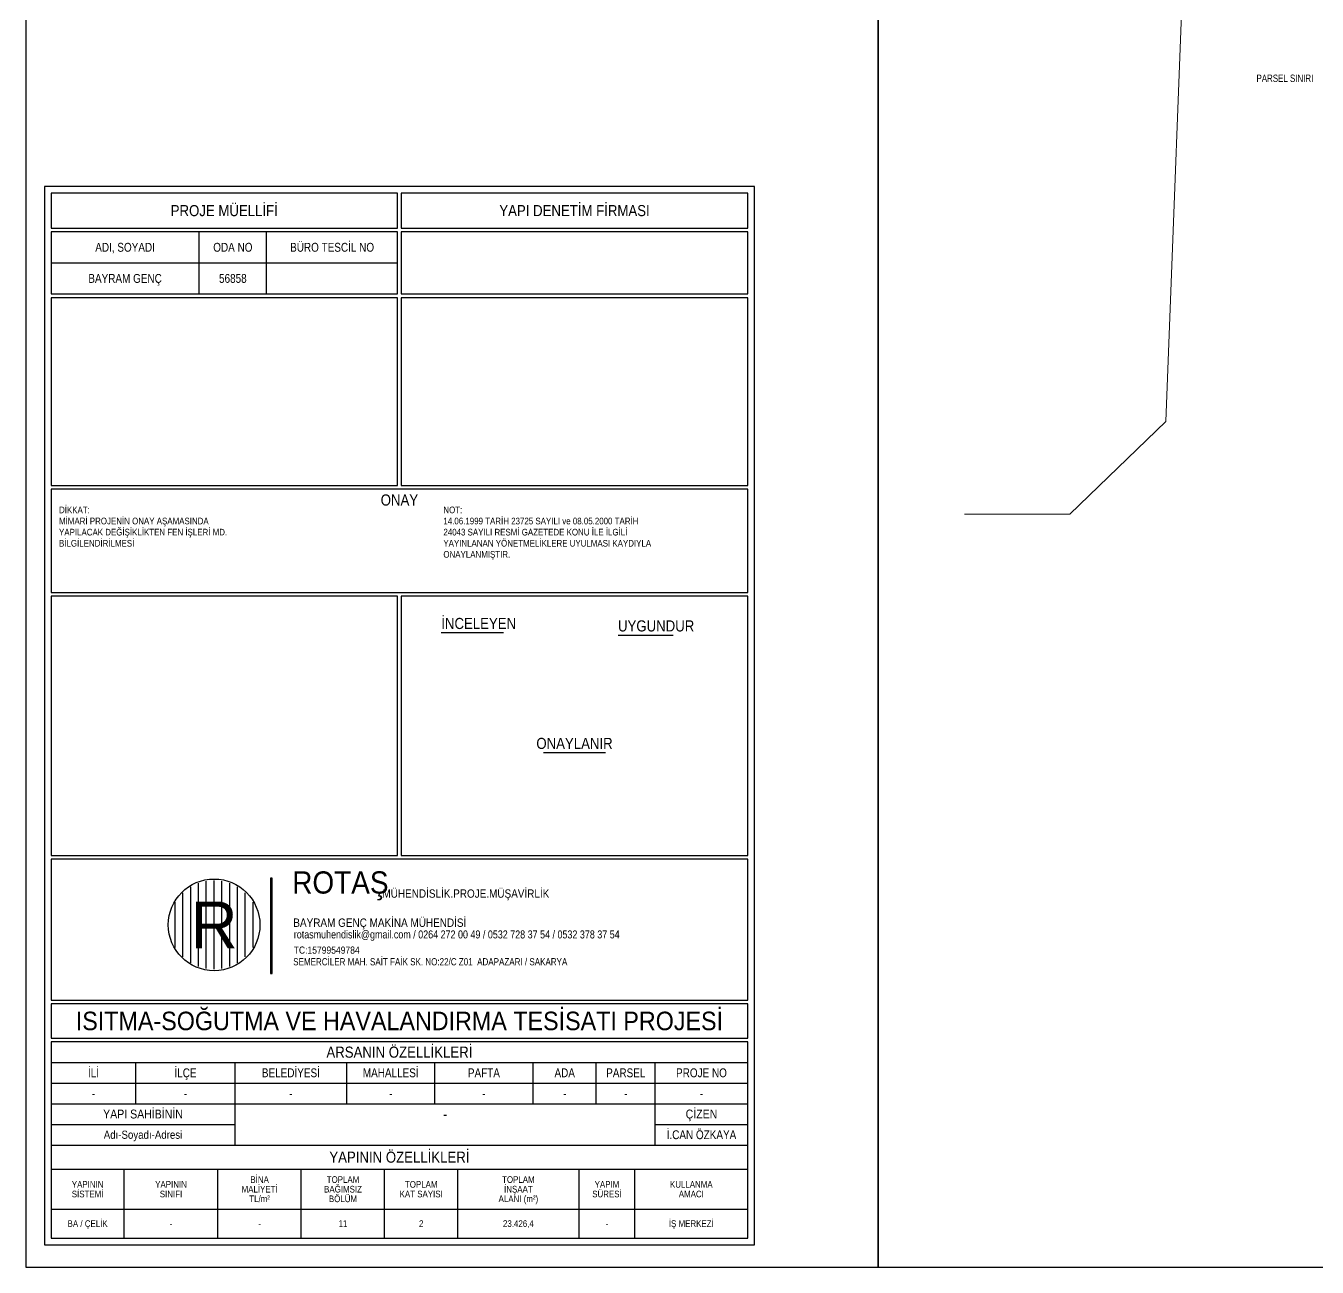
# Model space of a CAD drawing. Header units: centimetres. Extents: x 26200 to 152500, y -600 to 9300.
# Drawn here: x 26200 to 29684, y -600 to 2749 of the extents above; entities that cross this region are included whole.
import ezdxf
from ezdxf.enums import TextEntityAlignment as Align

# ---------------------------------------------------------------- set-up
doc = ezdxf.new("R2010")
doc.units = ezdxf.units.CM
for name, color, linetype in [('A-ANNO-DIMS', 8, 'Continuous'), ('L-SITE-CURB', 8, 'Continuous'), ('ROTAS-ANTET', 7, 'Continuous'), ('ROTAS-ANTET-INCE', 4, 'Continuous'), ('ROTAS-ANTET-LOGO', 5, 'Continuous'), ('ROTAS-ANTET-YAZI', 7, 'Continuous'), ('ROTAS-PAFTA', 144, 'Continuous')]:
    doc.layers.add(name, color=color, linetype=linetype)
doc.styles.add('ROTAS', font='arial.ttf')

# ---------------------------------------------------------------- blocks, each defined once
blk = doc.blocks.new('ROTAS-ANTET-HAV')
at = {"layer": 'ROTAS-ANTET-LOGO'}
blk.add_hatch(color=256, dxfattribs=at).paths.add_polyline_path([(305.2, 366.2), (307.4, 366.2), (307.4, 495), (305.2, 495)])
at = {"layer": 'ROTAS-ANTET'}
for p, q in [((208.8, 1282.9), (208.8, 1366.9)), ((299.8, 1282.9), (299.8, 1366.9)), ((9, 246.2), (949, 246.2)), ((123.6, 190.5), (123.6, 246.2)), ((257.3, 134.8), (257.3, 246.2)), ((408, 190.5), (408, 246.2)), ((526.6, 190.5), (526.6, 246.2)), ((659.4, 190.5), (659.4, 246.2)), ((744.6, 190.5), (744.6, 246.2)), ((824.1, 134.8), (824.1, 246.2)), ((9, 190.5), (949, 190.5)), ((824.1, 162.7), (949, 162.7)), ((9, 134.8), (949, 134.8)), ((9, 102), (949, 102)), ((107.7, 9.2), (107.7, 102)), ((234.1, 9.2), (234.1, 102)), ((346.6, 9.2), (346.6, 102)), ((459.1, 9.2), (459.1, 102)), ((557.7, 9.2), (557.7, 102)), ((721.3, 9.2), (721.3, 102)), ((796.6, 9.2), (796.6, 102))]:
    blk.add_line(p, q, dxfattribs=at)
for points in [[(0, 0), (958, 0), (958, 1428), (0, 1428)], [(9, 1371.9), (476.5, 1371.9), (476.5, 1418.9), (9, 1418.9)], [(481.5, 1371.9), (949, 1371.9), (949, 1418.9), (481.5, 1418.9)], [(9, 1282.9), (476.5, 1282.9), (476.5, 1366.9), (9, 1366.9)], [(481.5, 1282.9), (949, 1282.9), (949, 1366.9), (481.5, 1366.9)], [(9, 1024.6), (476.5, 1024.6), (476.5, 1277.9), (9, 1277.9)], [(481.5, 1024.6), (949, 1024.6), (949, 1277.9), (481.5, 1277.9)], [(9, 880.4), (949, 880.4), (949, 1019.6), (9, 1019.6)], [(9, 525.4), (476.5, 525.4), (476.5, 875.4), (9, 875.4)], [(481.5, 525.4), (949, 525.4), (949, 875.4), (481.5, 875.4)], [(9, 330.4), (949, 330.4), (949, 520.4), (9, 520.4)], [(9, 279), (949, 279), (949, 325.4), (9, 325.4)], [(9, 9.2), (949, 9.2), (949, 274), (9, 274)]]:
    blk.add_lwpolyline(points, close=True, dxfattribs=at)
at = {"layer": 'ROTAS-ANTET-INCE'}
for p, q in [((9, 1324.9), (476.5, 1324.9)), ((535.5, 826), (619.2, 826)), ((773.9, 822.7), (848.3, 822.7)), ((673.4, 664.2), (757.1, 664.2)), ((208, 375.7), (208, 487.9)), ((218.5, 372.9), (218.5, 490.7)), ((229, 372), (229, 491.6)), ((239.5, 372.9), (239.5, 490.7)), ((250, 375.7), (250, 487.9)), ((187, 388.5), (187, 475.1)), ((197.5, 380.6), (197.5, 483)), ((260.5, 380.6), (260.5, 483)), ((271, 388.5), (271, 475.1)), ((176.5, 401.2), (176.5, 462.4)), ((281.5, 401.2), (281.5, 462.4)), ((9, 218.3), (949, 218.3)), ((9, 162.7), (257.3, 162.7)), ((9, 48.4), (949, 48.4))]:
    blk.add_line(p, q, dxfattribs=at)
at = {"layer": 'ROTAS-ANTET-LOGO'}
blk.add_lwpolyline([(305.2, 366.2), (307.4, 366.2), (307.4, 495), (305.2, 495)], close=True, dxfattribs=at)
blk.add_circle((229, 431.8), 61.8, dxfattribs=at)
at = {"layer": 'ROTAS-ANTET-LOGO', "style": 'ROTAS'}
blk.add_text('R', height=63, dxfattribs=at).set_placement((229, 431.8), align=Align.MIDDLE_CENTER)
at = {"layer": 'ROTAS-ANTET-YAZI', "style": 'ROTAS'}
for s, height, width, p in [('PROJE MÜELLİFİ', 15, 0.85, (242.7, 1395.4)), ('YAPI DENETİM FİRMASI', 15, 0.85, (715.2, 1395.4)), ('ADI, SOYADI', 12, 0.8, (108.9, 1345.9)), ('ODA NO', 12, 0.8, (254.3, 1345.9)), ('BÜRO TESCİL NO', 12, 0.8, (388.2, 1345.9)), ('BAYRAM GENÇ', 12, 0.8, (108.9, 1303.9)), ('56858', 12, 0.8, (254.3, 1303.9)), ('ONAY', 15, 0.85, (479, 1005)), ('ISITMA-SOĞUTMA VE HAVALANDIRMA TESİSATI PROJESİ', 25, 0.9, (479, 302.2)), ('ARSANIN ÖZELLİKLERİ', 15, 0.85, (479, 260.1)), ('İLİ', 12, 0.8, (66.3, 232.2)), ('İLÇE', 12, 0.8, (190.4, 232.2)), ('BELEDİYESİ', 12, 0.8, (332.6, 232.2)), ('MAHALLESİ', 12, 0.8, (467.3, 232.2)), ('PAFTA', 12, 0.8, (593, 232.2)), ('ADA', 12, 0.8, (702, 232.2)), ('PARSEL', 12, 0.8, (784.4, 232.2)), ('PROJE NO', 12, 0.8, (886.5, 232.2)), ('-', 12, 0.8, (66.3, 204.4)), ('-', 12, 0.8, (190.4, 204.4)), ('-', 12, 0.8, (332.6, 204.4)), ('-', 12, 0.8, (467.3, 204.4)), ('-', 12, 0.8, (593, 204.4)), ('-', 12, 0.8, (702, 204.4)), ('-', 12, 0.8, (784.4, 204.4)), ('-', 12, 0.8, (886.5, 204.4)), ('YAPI SAHİBİNİN', 12, 0.85, (133.1, 176.6)), ('-', 14.6, 0.8, (540.7, 176.6)), ('ÇİZEN', 12, 0.85, (886.5, 176.6)), ('İ.CAN ÖZKAYA', 12, 0.8, (886.5, 148.7)), ('Adı-Soyadı-Adresi', 11, 0.85, (133.1, 148.7)), ('YAPININ ÖZELLİKLERİ', 15, 0.85, (479, 118.4)), ('BİNA', 9, 0.85, (290.4, 88.2)), ('TOPLAM', 9, 0.85, (402.9, 88.2)), ('TOPLAM', 9, 0.85, (639.5, 88.2)), ('YAPININ', 9, 0.85, (58.4, 81.7)), ('SİSTEMİ', 9, 0.85, (58.4, 68.7)), ('YAPININ', 9, 0.85, (170.9, 81.7)), ('SINIFI', 9, 0.85, (170.9, 68.7)), ('MALİYETİ', 9, 0.85, (290.4, 75.2)), ('BAĞIMSIZ', 9, 0.85, (402.9, 75.2)), ('KAT SAYISI', 9, 0.85, (508.4, 68.7)), ('TOPLAM', 9, 0.85, (508.4, 81.7)), ('İNŞAAT', 9, 0.85, (639.5, 75.2)), ('SÜRESİ', 9, 0.85, (759, 68.7)), ('YAPIM', 9, 0.85, (759, 81.7)), ('KULLANMA', 9, 0.85, (872.8, 81.7)), ('AMACI', 9, 0.85, (872.8, 68.7)), ('TL/m²', 9, 0.85, (290.4, 62.2)), ('BÖLÜM', 9, 0.85, (402.9, 62.2)), ('ALANI (m²)', 9, 0.85, (639.5, 62.2)), ('BA / ÇELİK', 9, 0.85, (58.4, 28.8)), ('İŞ MERKEZİ', 9, 0.85, (872.8, 28.8)), ('-', 9, 0.85, (170.9, 28.8)), ('-', 9, 0.85, (290.4, 28.8)), ('11', 9, 0.85, (402.9, 28.8)), ('2', 9, 0.85, (508.4, 28.8)), ('23.426,4', 9, 0.85, (639.5, 28.8)), ('-', 9, 0.85, (759, 28.8))]:
    blk.add_text(s, height=height, dxfattribs=dict(at, width=width)).set_placement(p, align=Align.MIDDLE_CENTER)
for s, height, width, p in [('DİKKAT:', 9, 0.85, (19.8, 996.1)), ('NOT:', 9, 0.85, (538.3, 996.1)), ('MİMARİ PROJENİN ONAY AŞAMASINDA', 9, 0.85, (19.8, 981.1)), ('14.06.1999 TARİH 23725 SAYILI ve 08.05.2000 TARİH', 9, 0.85, (538.3, 981.1)), ('YAPILACAK DEĞİŞİKLİKTEN FEN İŞLERİ MD.', 9, 0.85, (19.8, 966.1)), ('24043 SAYILI RESMİ GAZETEDE KONU İLE İLGİLİ', 9, 0.85, (538.3, 966.1)), ('BİLGİLENDİRİLMESİ', 9, 0.85, (19.8, 951.1)), ('YAYINLANAN YÖNETMELİKLERE UYULMASI KAYDIYLA', 9, 0.85, (538.3, 951.1)), ('ONAYLANMIŞTIR.', 9, 0.85, (538.3, 936.1)), ('İNCELEYEN', 15, 0.85, (535.5, 845.9)), ('UYGUNDUR', 15, 0.85, (773.9, 842.6)), ('BAYRAM GENÇ MAKİNA MÜHENDİSİ', 11.3, 0.85, (335.9, 440.4)), ('rotasmuhendislik@gmail.com / 0264 272 00 49 / 0532 728 37 54 / 0532 378 37 54', 10.8, 0.8, (336.5, 424.3)), ('TC:15799549784', 9.7, 0.85, (336.4, 402.6)), ('SEMERCİLER MAH. SAİT FAİK SK. NO:22/C Z01  ADAPAZARI / SAKARYA', 9.7, 0.8, (335.7, 386.9))]:
    blk.add_text(s, height=height, dxfattribs=dict(at, width=width)).set_placement(p, align=Align.TOP_LEFT)
at = {"layer": 'ROTAS-ANTET-YAZI', "style": 'ROTAS', "width": 0.85}
blk.add_text('ONAYLANIR', height=15, dxfattribs=at).set_placement((715.2, 684.1), align=Align.TOP_CENTER)
at = {"layer": 'ROTAS-ANTET-YAZI', "style": 'ROTAS'}
for s, height, width, p in [('ROTAŞ', 30, 0.9, (334.4, 465)), ('MÜHENDİSLİK.PROJE.MÜŞAVİRLİK', 11.3, 0.85, (456.1, 465))]:
    blk.add_text(s, height=height, dxfattribs=dict(at, width=width)).set_placement(p, align=Align.BOTTOM_LEFT)

msp = doc.modelspace()

# ---------------------------------------------------------------- linework, layer by layer
at = {"layer": 'L-SITE-CURB', "lineweight": 0}
msp.add_lwpolyline([(28732.8, 6357.2), (29205.8, 6357.2), (29446.3, 6107.4), (29276.2, 1681.4), (29016.6, 1431.6), (28732.8, 1431.6)], dxfattribs=at)
at = {"layer": 'ROTAS-PAFTA'}
for points in [[(26200, -600), (28500, -600), (28500, 9300), (26200, 9300)], [(28500, -600), (44000, -600), (44000, 9300), (28500, 9300)]]:
    msp.add_lwpolyline(points, close=True, dxfattribs=at)

# ---------------------------------------------------------------- block references
at = {"layer": 'ROTAS-ANTET', "xscale": 2, "yscale": 2}
msp.add_blockref('ROTAS-ANTET-HAV', (26250, -540), dxfattribs=at)

# ---------------------------------------------------------------- texts
at = {"layer": 'A-ANNO-DIMS', "color": 50, "width": 0.8}
msp.add_text('PARSEL SINIRI', height=20, dxfattribs=at).set_placement((29520.5, 2597.8))

doc.saveas('drawing.dxf')
